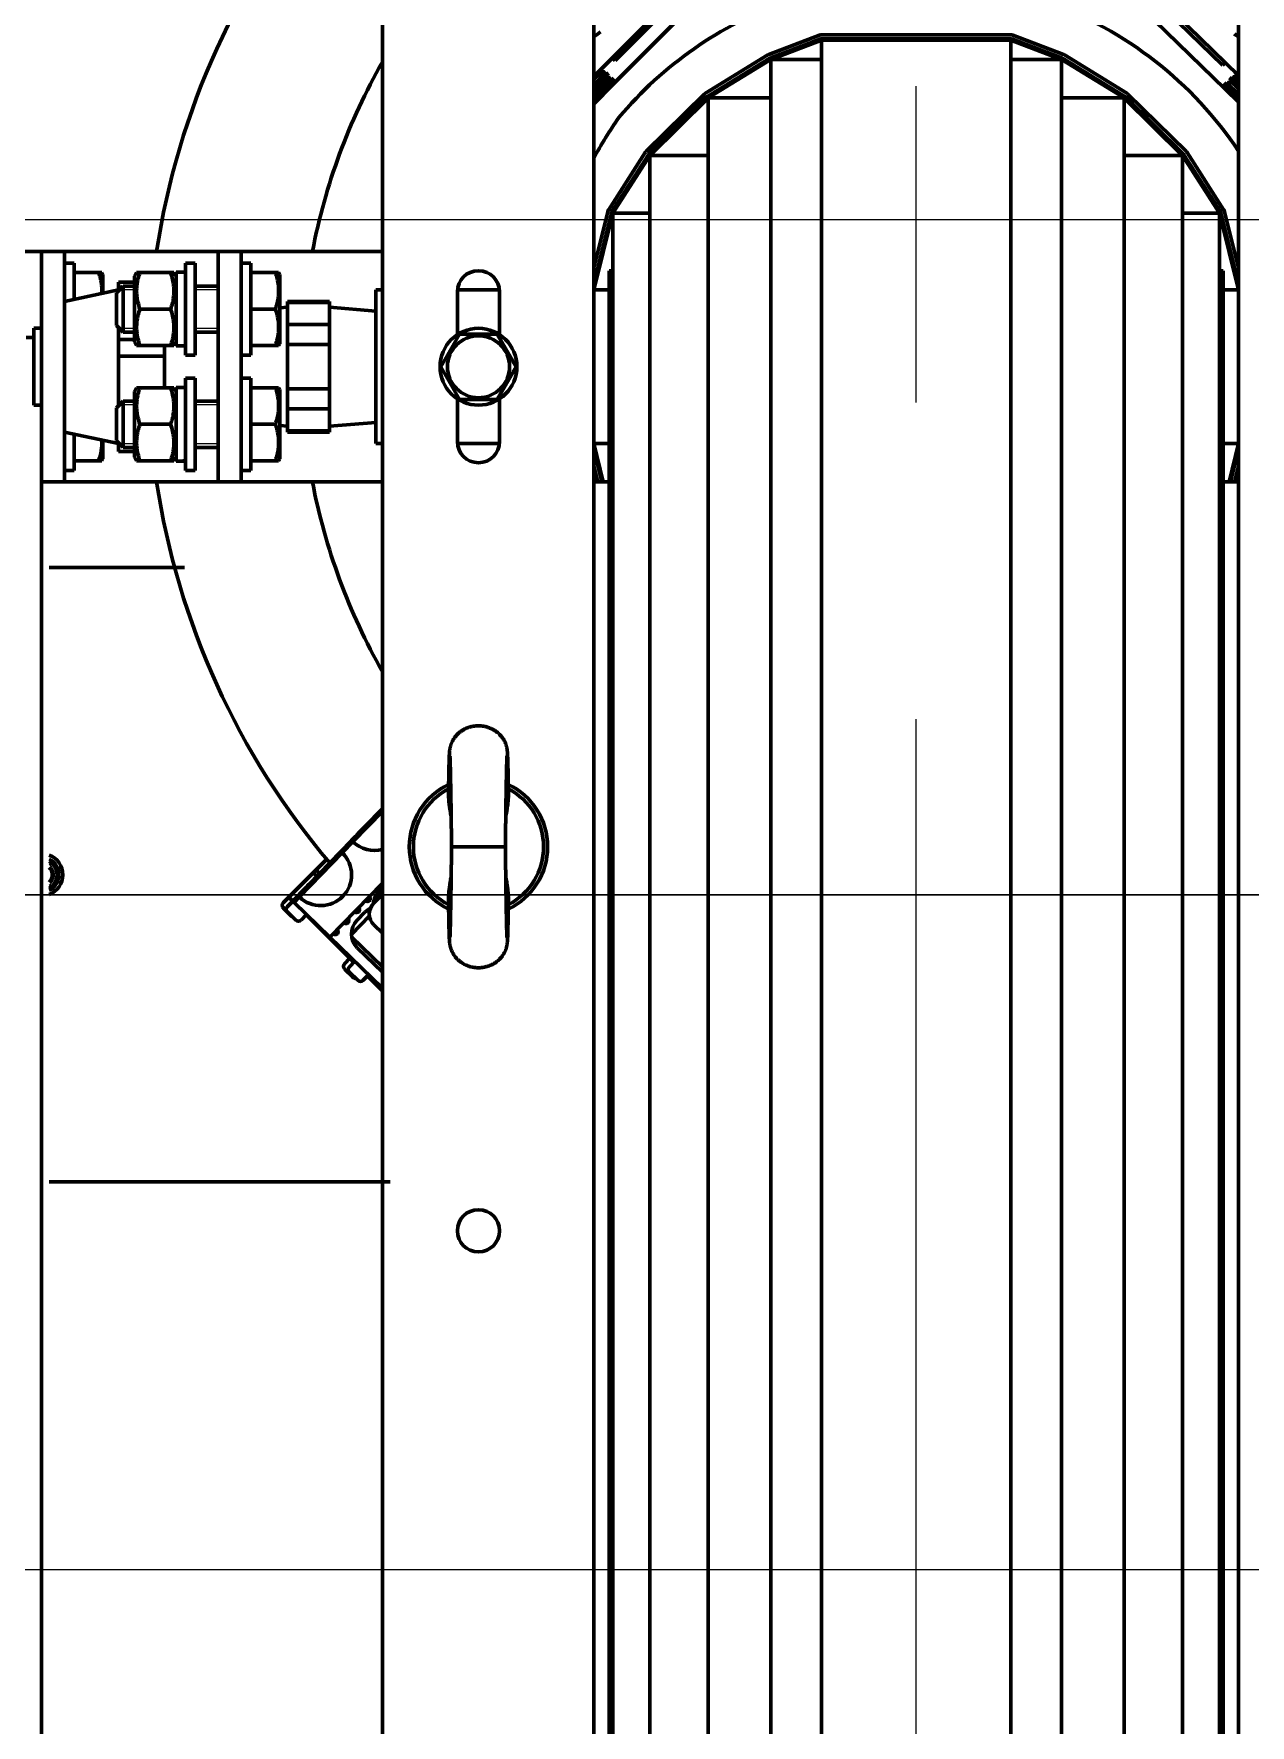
# Model space of a CAD drawing. Header units: millimetres. Extents: x 0 to 1680, y 0 to 594.
# Drawn here: x 114.02 to 119.78, y 507.04 to 515.06 of the extents above; entities that cross this region are included whole.
import ezdxf

# ---------------------------------------------------------------- set-up
doc = ezdxf.new("R2010")
doc.units = ezdxf.units.MM
for name, pattern in [('K5LT32792', [0]), ('K5LT32794', [0]), ('K5LT_AXLED', [13.35, 8.85, -1.5, 1.5, -1.5]), ('K5LT_BASIC', [0]), ('K5LT_REINFORCED', [0])]:
    doc.linetypes.add(name, pattern=pattern)
doc.layers.add('Системный слой', color=7, linetype='Continuous')

# ---------------------------------------------------------------- blocks, each defined once
blk = doc.blocks.new('U8')
at = {"layer": 'Системный слой', "color": 150, "linetype": 'K5LT_BASIC', "lineweight": 25, "true_color": 0x0080ff}
for p, q in [((100.018, 510.9773), (132.418, 510.9773)), ((132.418, 507.7773), (100.018, 507.7773))]:
    blk.add_line(p, q, dxfattribs=at)
blk = doc.blocks.new('U10')
at = {"layer": 'Системный слой', "color": 150, "linetype": 'K5LT_BASIC', "lineweight": 25, "true_color": 0x0080ff}
for p, q in [((100.018, 514.1773), (132.418, 514.1773)), ((132.418, 510.9773), (100.018, 510.9773))]:
    blk.add_line(p, q, dxfattribs=at)
blk = doc.blocks.new('U155')
at = {"layer": 'Системный слой', "color": 5, "linetype": 'K5LT32792', "lineweight": 60, "true_color": 0x0000ff}
for p, q in [((114.73, 512.5281), (114.0892, 512.5281)), ((115.7045, 509.6161), (114.0892, 509.6161))]:
    blk.add_line(p, q, dxfattribs=at)
for radius, start, end in [(0.1001, 290.92483, 69.07517), (0.0819, 295.88129, 64.11871), (0.0728, 299.41103, 60.58897), (0.0501, 315.58469, 44.41531)]:
    blk.add_arc((114.0535, 511.0721), radius, start, end, dxfattribs=at)
at = {"layer": 'Системный слой', "color": 7, "linetype": 'K5LT32794', "lineweight": 18}
blk.add_arc((114.0535, 511.0721), 0.0605, 306.23112, 53.76888, dxfattribs=at)
blk = doc.blocks.new('U153')
at = {"layer": 'Системный слой', "color": 5, "linetype": 'K5LT32792', "lineweight": 60, "true_color": 0x0000ff}
for p, q in [((115.6681, 490.6291), (115.6681, 517.3563)), ((116.6691, 490.5927), (116.6691, 517.3927)), ((119.7248, 517.3927), (119.7248, 490.5927)), ((116.6691, 514.8547), (117.0231, 515.2087)), ((119.3655, 515.2087), (119.7248, 514.8601)), ((116.7604, 514.8173), (117.0915, 515.1485)), ((116.7715, 514.9314), (116.9774, 515.1373)), ((119.3256, 515.1207), (119.6617, 514.7946)), ((119.4398, 515.1112), (119.6488, 514.9085)), ((117.7393, 515.0505), (117.499, 514.9595)), ((117.7457, 515.0335), (117.5055, 514.9425)), ((117.7483, 515.0267), (117.5081, 514.9357)), ((118.6456, 515.0522), (117.7483, 515.0522)), ((118.6456, 515.034), (117.7483, 515.034)), ((118.6456, 515.0267), (117.7483, 515.0267)), ((117.7483, 515.0267), (117.7483, 492.9587)), ((118.6456, 515.0267), (117.7483, 515.0267)), ((118.6456, 515.0267), (118.6456, 492.9587)), ((118.8858, 514.9357), (118.6456, 515.0267)), ((118.8884, 514.9425), (118.6482, 515.0335)), ((118.8948, 514.9595), (118.6546, 515.0505)), ((116.7586, 514.9443), (116.7715, 514.9314)), ((117.4948, 514.9574), (117.1981, 514.7754)), ((117.5043, 514.9419), (117.2076, 514.7599)), ((117.5081, 514.9357), (117.2114, 514.7537)), ((117.7483, 514.9357), (117.5081, 514.9357)), ((117.5081, 514.9357), (117.5081, 493.0497)), ((118.8858, 514.9357), (118.6456, 514.9357)), ((118.8858, 514.9357), (118.8858, 493.0497)), ((119.1825, 514.7537), (118.8858, 514.9357)), ((119.1863, 514.7599), (118.8896, 514.9419)), ((119.1958, 514.7754), (118.8991, 514.9574)), ((119.6488, 514.9085), (119.6615, 514.9215)), ((116.6691, 514.8419), (116.7136, 514.8864)), ((116.7265, 514.8735), (116.6691, 514.8161)), ((116.6691, 514.8032), (116.7329, 514.8671)), ((116.6691, 514.7904), (116.7393, 514.8606)), ((116.7522, 514.8478), (116.6691, 514.7646)), ((116.6691, 514.7518), (116.7586, 514.8413)), ((116.7136, 514.8864), (116.7072, 514.8928)), ((116.7136, 514.8864), (116.7089, 514.8688)), ((116.7089, 514.8688), (116.7265, 514.8735)), ((116.7393, 514.8606), (116.7265, 514.8735)), ((116.7393, 514.8606), (116.7346, 514.8431)), ((116.7346, 514.8431), (116.7522, 514.8478)), ((116.7651, 514.8349), (116.7522, 514.8478)), ((119.6821, 514.8382), (119.6948, 514.8513)), ((119.6871, 514.8207), (119.6821, 514.8382)), ((119.6821, 514.8382), (119.7248, 514.7967)), ((119.6884, 514.8447), (119.7248, 514.8094)), ((119.6948, 514.8513), (119.7124, 514.8468)), ((119.7248, 514.8221), (119.6948, 514.8513)), ((119.7074, 514.8643), (119.7138, 514.8708)), ((119.7124, 514.8468), (119.7074, 514.8643)), ((119.7074, 514.8643), (119.7248, 514.8474)), ((116.6691, 514.7389), (116.7651, 514.8349)), ((116.6691, 514.726), (116.7604, 514.8173)), ((116.7651, 514.8349), (116.7604, 514.8173)), ((117.1935, 514.7719), (116.9169, 514.4989)), ((117.2063, 514.7589), (116.9297, 514.4859)), ((119.4642, 514.4859), (119.1876, 514.7589)), ((119.477, 514.4989), (119.2004, 514.7719)), ((119.6567, 514.8121), (119.6694, 514.8251)), ((119.6617, 514.7946), (119.6567, 514.8121)), ((119.6567, 514.8121), (119.7248, 514.746)), ((119.6617, 514.7946), (119.7248, 514.7333)), ((119.6631, 514.8186), (119.7248, 514.7587)), ((119.6694, 514.8251), (119.6871, 514.8207)), ((119.7248, 514.7714), (119.6694, 514.8251)), ((117.2114, 514.7537), (116.9348, 514.4807)), ((117.5081, 514.7537), (117.2114, 514.7537)), ((117.2114, 514.7537), (117.2114, 493.2317)), ((119.1825, 514.7537), (118.8858, 514.7537)), ((119.1825, 514.7537), (119.1825, 493.2317)), ((119.4591, 514.4807), (119.1825, 514.7537)), ((116.9133, 514.4945), (116.7386, 514.2215)), ((116.9286, 514.4846), (116.7539, 514.2116)), ((116.9348, 514.4807), (116.7601, 514.2077)), ((117.2114, 514.4807), (116.9348, 514.4807)), ((116.9348, 514.4807), (116.9348, 493.5047)), ((119.4591, 514.4807), (119.1825, 514.4807)), ((119.4591, 514.4807), (119.4591, 493.5047)), ((119.6338, 514.2077), (119.4591, 514.4807)), ((119.64, 514.2116), (119.4652, 514.4846)), ((119.6553, 514.2215), (119.4806, 514.4945)), ((116.7353, 514.2139), (116.6691, 513.9488)), ((116.753, 514.2095), (116.6691, 513.8737)), ((116.7601, 514.2077), (116.6691, 513.8437)), ((116.9348, 514.2077), (116.7601, 514.2077)), ((116.7601, 514.2077), (116.7601, 513.9347)), ((119.6338, 514.2077), (119.4591, 514.2077)), ((119.7248, 513.8437), (119.6338, 514.2077)), ((119.6338, 514.2077), (119.6338, 513.9347)), ((119.7248, 513.8737), (119.6409, 514.2095)), ((119.7248, 513.9488), (119.6586, 514.2139)), ((113.9436, 514.0257), (114.0528, 514.0257)), ((114.162, 514.0257), (114.0528, 514.0257)), ((114.0528, 514.0257), (114.0528, 512.9337)), ((114.162, 514.0257), (114.162, 512.9337)), ((114.227, 514.0257), (114.162, 514.0257)), ((114.162, 513.9711), (114.2075, 513.9711)), ((114.2075, 513.9711), (114.2075, 513.7988)), ((114.8902, 514.0257), (114.227, 514.0257)), ((114.7355, 513.5343), (114.7355, 513.9711)), ((114.781, 513.9711), (114.7355, 513.9711)), ((114.781, 513.5343), (114.781, 513.9711)), ((114.9994, 514.0257), (114.8902, 514.0257)), ((114.8902, 514.0257), (114.8902, 512.9337)), ((114.9994, 514.0257), (114.9994, 512.9337)), ((115.0644, 514.0257), (114.9994, 514.0257)), ((114.9994, 513.9711), (115.0449, 513.9711)), ((115.0449, 513.9711), (115.0449, 513.5343)), ((115.6681, 514.0257), (115.0644, 514.0257)), ((114.2075, 513.9256), (114.3236, 513.9256)), ((114.3236, 513.9256), (114.339, 513.9256)), ((114.339, 513.9256), (114.344, 513.917)), ((114.344, 513.8281), (114.344, 513.917)), ((114.417, 513.8568), (114.417, 513.8808)), ((114.417, 513.8808), (114.4934, 513.8808)), ((114.5034, 513.9256), (114.4934, 513.9083)), ((114.4934, 513.9083), (114.4934, 513.7527)), ((114.5034, 513.9256), (114.5189, 513.9256)), ((114.6646, 513.9256), (114.5189, 513.9256)), ((114.6646, 513.9256), (114.68, 513.9256)), ((114.69, 513.9083), (114.68, 513.9256)), ((114.7355, 513.9274), (114.69, 513.9274)), ((114.69, 513.5782), (114.69, 513.9274)), ((115.0449, 513.9256), (115.161, 513.9256)), ((115.161, 513.9256), (115.1764, 513.9256)), ((115.1764, 513.9256), (115.1814, 513.917)), ((115.1814, 513.7527), (115.1814, 513.917)), ((116.7419, 494.0507), (116.7419, 513.9347)), ((116.7601, 513.9347), (116.7419, 513.9347)), ((116.7601, 494.0507), (116.7601, 513.9347)), ((119.6338, 513.9347), (119.6338, 494.0507)), ((119.6338, 513.9347), (119.652, 513.9347)), ((119.652, 513.9347), (119.652, 494.0507)), ((114.417, 513.8437), (114.1622, 513.7891)), ((114.4397, 513.8619), (114.4079, 513.8301)), ((114.4079, 513.6754), (114.4079, 513.8301)), ((114.417, 513.8392), (114.417, 513.8568)), ((114.417, 513.8568), (114.4346, 513.8568)), ((114.4934, 513.8619), (114.4397, 513.8619)), ((114.4397, 513.6435), (114.4397, 513.8619)), ((114.8902, 513.8619), (114.781, 513.8619)), ((115.6364, 513.4797), (115.6364, 513.8437)), ((115.6364, 513.8437), (115.6681, 513.8437)), ((116.023, 513.8346), (116.023, 513.6317)), ((116.2227, 513.8437), (116.0234, 513.8437)), ((116.2232, 513.6317), (116.2232, 513.8346)), ((116.7419, 513.8437), (116.6691, 513.8437)), ((119.652, 513.8437), (119.7248, 513.8437)), ((114.1622, 513.5478), (114.1622, 513.7891)), ((114.4934, 513.7527), (114.4934, 513.5971)), ((114.6646, 513.7527), (114.5189, 513.7527)), ((115.0449, 513.7527), (115.161, 513.7527)), ((115.2178, 513.7618), (115.1814, 513.7588)), ((115.1814, 513.5885), (115.1814, 513.7527)), ((115.418, 513.7891), (115.2178, 513.7891)), ((115.2178, 513.7842), (115.2178, 513.7891)), ((115.2178, 513.6796), (115.2178, 513.7842)), ((115.2178, 513.7842), (115.418, 513.7842)), ((115.418, 513.7891), (115.418, 513.7842)), ((115.418, 513.6796), (115.418, 513.7842)), ((115.418, 513.7618), (115.6364, 513.7436)), ((115.6364, 513.2158), (115.6364, 513.7436)), ((114.0164, 513.2977), (114.0164, 513.6617)), ((114.0528, 513.6617), (114.0164, 513.6617)), ((114.4397, 513.6435), (114.4079, 513.6754)), ((114.417, 513.6088), (114.417, 513.6663)), ((114.4934, 513.6435), (114.4397, 513.6435)), ((114.8902, 513.6435), (114.781, 513.6435)), ((115.2178, 513.5843), (115.2178, 513.6796)), ((115.2178, 513.6796), (115.418, 513.6796)), ((115.418, 513.6796), (115.418, 513.5843)), ((115.9444, 513.4797), (116.0337, 513.6344)), ((116.0337, 513.6344), (116.2124, 513.6344)), ((116.2124, 513.6344), (116.3017, 513.4797)), ((114.0164, 513.618), (113.98, 513.618)), ((114.162, 513.5707), (114.1622, 513.5707)), ((114.417, 513.53), (114.417, 513.6088)), ((114.417, 513.6088), (114.4934, 513.6088)), ((114.5034, 513.5798), (114.4934, 513.5971)), ((114.5189, 513.5798), (114.5034, 513.5798)), ((114.6646, 513.5798), (114.5189, 513.5798)), ((114.6354, 513.5798), (114.6354, 513.53)), ((114.68, 513.5798), (114.6646, 513.5798)), ((114.69, 513.5971), (114.68, 513.5798)), ((115.0449, 513.5798), (115.161, 513.5798)), ((115.1764, 513.5798), (115.161, 513.5798)), ((115.1764, 513.5798), (115.1814, 513.5885)), ((115.2178, 513.3752), (115.2178, 513.5843)), ((115.2178, 513.5843), (115.418, 513.5843)), ((115.418, 513.3752), (115.418, 513.5843)), ((114.1622, 513.1703), (114.1622, 513.5478)), ((114.417, 513.53), (114.6354, 513.53)), ((114.417, 513.2932), (114.417, 513.53)), ((114.6354, 513.3796), (114.6354, 513.53)), ((114.781, 513.5343), (114.7355, 513.5343)), ((114.9994, 513.5343), (115.0449, 513.5343)), ((115.6364, 513.1157), (115.6364, 513.4797)), ((116.0337, 513.325), (115.9444, 513.4797)), ((116.3017, 513.4797), (116.2124, 513.325)), ((114.7355, 512.9883), (114.7355, 513.4251)), ((114.781, 513.4251), (114.7355, 513.4251)), ((114.781, 512.9883), (114.781, 513.4251)), ((114.9994, 513.4251), (115.0449, 513.4251)), ((115.0449, 513.4251), (115.0449, 512.9883)), ((114.162, 513.3887), (114.1622, 513.3887)), ((114.4397, 513.3159), (114.4079, 513.2841)), ((114.4934, 513.3159), (114.4397, 513.3159)), ((114.4397, 513.0975), (114.4397, 513.3159)), ((114.5034, 513.3796), (114.4934, 513.3623)), ((114.4934, 513.3623), (114.4934, 513.2067)), ((114.5034, 513.3796), (114.5189, 513.3796)), ((114.6646, 513.3796), (114.5189, 513.3796)), ((114.6646, 513.3796), (114.68, 513.3796)), ((114.69, 513.3623), (114.68, 513.3796)), ((114.7355, 513.3814), (114.69, 513.3814)), ((114.69, 513.0322), (114.69, 513.3814)), ((114.8902, 513.3159), (114.781, 513.3159)), ((115.0449, 513.3796), (115.161, 513.3796)), ((115.161, 513.3796), (115.1764, 513.3796)), ((115.1764, 513.3796), (115.1814, 513.371)), ((115.1814, 513.2067), (115.1814, 513.371)), ((115.2178, 513.2798), (115.2178, 513.3752)), ((115.2178, 513.3752), (115.418, 513.3752)), ((115.418, 513.3752), (115.418, 513.2798)), ((116.023, 513.3277), (116.023, 513.1248)), ((116.2124, 513.325), (116.0337, 513.325)), ((116.2232, 513.1248), (116.2232, 513.3277)), ((114.0528, 513.2977), (114.0164, 513.2977)), ((114.4079, 513.1294), (114.4079, 513.2841)), ((115.2178, 513.1753), (115.2178, 513.2798)), ((115.2178, 513.2798), (115.418, 513.2798)), ((115.418, 513.1753), (115.418, 513.2798)), ((114.417, 513.1157), (114.1622, 513.1703)), ((114.2075, 513.1606), (114.2075, 512.9883)), ((114.4934, 513.2067), (114.4934, 513.0511)), ((114.6646, 513.2067), (114.5189, 513.2067)), ((115.0449, 513.2067), (115.161, 513.2067)), ((115.1814, 513.0425), (115.1814, 513.2067)), ((115.2178, 513.1976), (115.1814, 513.2007)), ((115.2178, 513.1753), (115.418, 513.1753)), ((115.2178, 513.1703), (115.2178, 513.1753)), ((115.418, 513.1703), (115.2178, 513.1703)), ((115.418, 513.1976), (115.6364, 513.2158)), ((115.418, 513.1753), (115.418, 513.1703)), ((114.344, 513.0425), (114.344, 513.1314)), ((114.4397, 513.0975), (114.4079, 513.1294)), ((114.417, 513.0786), (114.417, 513.1203)), ((114.417, 513.0786), (114.4934, 513.0786)), ((114.4934, 513.0975), (114.4397, 513.0975)), ((114.8902, 513.0975), (114.781, 513.0975)), ((115.6681, 513.1157), (115.6364, 513.1157)), ((116.2227, 513.1157), (116.0234, 513.1157)), ((116.7419, 513.1157), (116.6691, 513.1157)), ((116.6691, 513.1157), (116.7146, 512.9337)), ((116.6691, 513.0857), (116.7071, 512.9337)), ((119.652, 513.1157), (119.7248, 513.1157)), ((119.6793, 512.9337), (119.7248, 513.1157)), ((119.6868, 512.9337), (119.7248, 513.0857)), ((114.2075, 513.0338), (114.3236, 513.0338)), ((114.339, 513.0338), (114.3236, 513.0338)), ((114.339, 513.0338), (114.344, 513.0425)), ((114.5034, 513.0338), (114.4934, 513.0511)), ((114.5189, 513.0338), (114.5034, 513.0338)), ((114.6646, 513.0338), (114.5189, 513.0338)), ((114.68, 513.0338), (114.6646, 513.0338)), ((114.69, 513.0511), (114.68, 513.0338)), ((115.0449, 513.0338), (115.161, 513.0338)), ((115.1764, 513.0338), (115.161, 513.0338)), ((115.1764, 513.0338), (115.1814, 513.0425)), ((116.6691, 513.0107), (116.6883, 512.9337)), ((119.7056, 512.9337), (119.7248, 513.0107)), ((114.162, 512.9337), (114.0528, 512.9337)), ((114.0528, 512.9337), (114.0528, 504.5387)), ((114.162, 512.9883), (114.2075, 512.9883)), ((114.227, 512.9337), (114.162, 512.9337)), ((114.8902, 512.9337), (114.227, 512.9337)), ((114.781, 512.9883), (114.7355, 512.9883)), ((114.9994, 512.9337), (114.8902, 512.9337)), ((114.9994, 512.9883), (115.0449, 512.9883)), ((115.0644, 512.9337), (114.9994, 512.9337)), ((115.6681, 512.9337), (115.0644, 512.9337)), ((116.7419, 512.9337), (116.6691, 512.9337)), ((119.7248, 512.9337), (119.652, 512.9337)), ((116.2651, 511.4641), (116.2651, 511.4623)), ((115.5284, 511.2281), (115.6681, 511.3721)), ((115.5852, 511.2997), (115.6681, 511.3851)), ((115.3191, 511.0254), (115.5218, 511.2344)), ((115.5218, 511.2344), (115.5282, 511.241)), ((115.5284, 511.2281), (115.5218, 511.2344)), ((115.5282, 511.241), (115.5345, 511.2475)), ((115.5282, 511.241), (115.5347, 511.2346)), ((115.5345, 511.2475), (115.5408, 511.254)), ((115.5345, 511.2475), (115.541, 511.2411)), ((115.5408, 511.254), (115.5535, 511.2671)), ((115.5474, 511.2477), (115.5408, 511.254)), ((115.5535, 511.2671), (115.5599, 511.2736)), ((115.5535, 511.2671), (115.56, 511.2607)), ((115.5599, 511.2736), (115.5662, 511.2801)), ((115.5599, 511.2736), (115.5664, 511.2673)), ((115.5662, 511.2801), (115.5789, 511.2932)), ((115.5727, 511.2738), (115.5662, 511.2801)), ((115.5789, 511.2932), (115.5852, 511.2997)), ((115.5789, 511.2932), (115.5854, 511.2869)), ((115.5852, 511.2997), (115.5917, 511.2934)), ((115.2749, 510.9668), (115.4777, 511.1758)), ((115.4777, 511.1758), (115.5284, 511.2281)), ((115.9957, 511.2047), (116.2505, 511.2047)), ((116.2346, 511.2047), (116.0115, 511.2047)), ((115.3405, 511.0818), (115.2247, 510.966)), ((115.3405, 511.0818), (115.3534, 511.0947)), ((115.3574, 511.0649), (115.3405, 511.0818)), ((115.3791, 511.1205), (115.3534, 511.0947)), ((115.3534, 511.0947), (115.3701, 511.078)), ((115.3791, 511.1205), (115.404, 511.1454)), ((115.281, 510.9862), (115.2874, 510.9928)), ((115.2874, 510.9928), (115.3001, 511.0058)), ((115.2939, 510.9864), (115.2874, 510.9928)), ((115.3001, 511.0058), (115.3064, 511.0124)), ((115.3001, 511.0058), (115.3066, 510.9995)), ((115.3064, 511.0124), (115.3127, 511.0189)), ((115.3064, 511.0124), (115.3129, 511.006)), ((115.3127, 511.0189), (115.3191, 511.0254)), ((115.3193, 511.0125), (115.3127, 511.0189)), ((115.3191, 511.0254), (115.3256, 511.0191)), ((115.6681, 511.0323), (115.4194, 510.776)), ((115.6418, 510.9791), (115.6681, 511.0061)), ((115.2247, 510.966), (115.1989, 510.9403)), ((115.1989, 510.9145), (115.2375, 510.8759)), ((115.243, 510.947), (115.2177, 510.9209)), ((115.2247, 510.966), (115.2433, 510.9474)), ((115.243, 510.947), (115.2494, 510.9536)), ((115.243, 510.947), (115.2496, 510.9407)), ((115.2494, 510.9536), (115.2557, 510.9601)), ((115.2494, 510.9536), (115.2559, 510.9472)), ((115.2496, 510.9407), (115.2749, 510.9668)), ((115.4194, 510.776), (115.2496, 510.9407)), ((115.2557, 510.9601), (115.262, 510.9666)), ((115.2557, 510.9601), (115.2622, 510.9538)), ((115.262, 510.9666), (115.2747, 510.9797)), ((115.2686, 510.9603), (115.262, 510.9666)), ((115.2747, 510.9797), (115.281, 510.9862)), ((115.2747, 510.9797), (115.2812, 510.9734)), ((115.281, 510.9862), (115.2876, 510.9799)), ((115.6265, 510.9372), (115.6681, 510.98)), ((116.2651, 510.9454), (116.2651, 510.9472)), ((115.2181, 510.8952), (115.2573, 510.8572)), ((115.283, 510.8575), (115.3083, 510.8837)), ((115.3077, 510.883), (115.3148, 510.8759)), ((115.3148, 510.8759), (115.4885, 510.7022)), ((115.6066, 510.8774), (115.5212, 510.7895)), ((115.5469, 510.8551), (115.5849, 510.8943)), ((115.6681, 510.7955), (115.6281, 510.8343)), ((115.4194, 510.776), (115.6681, 510.5347)), ((115.5223, 510.7775), (115.6681, 510.6361)), ((115.4885, 510.7022), (115.5142, 510.6765)), ((115.5142, 510.6765), (115.4885, 510.6507)), ((115.518, 510.6803), (115.5142, 510.6765)), ((115.5142, 510.6765), (115.5329, 510.6578)), ((115.6681, 510.6108), (115.5488, 510.7264)), ((115.5271, 510.5864), (115.4885, 510.625)), ((115.5116, 510.6358), (115.5369, 510.6619)), ((115.512, 510.61), (115.5512, 510.572)), ((115.5769, 510.5724), (115.6023, 510.5985)), ((115.5973, 510.5934), (115.6043, 510.5864)), ((115.6043, 510.5864), (115.6681, 510.5226))]:
    blk.add_line(p, q, dxfattribs=at)
at = {"layer": 'Системный слой', "color": 7, "linetype": 'K5LT32794', "lineweight": 18}
for p, q in [((114.4397, 513.8447), (114.4225, 513.8447)), ((114.4934, 513.8447), (114.4397, 513.8447)), ((114.8902, 513.8447), (114.781, 513.8447)), ((114.4397, 513.6608), (114.4225, 513.6608)), ((114.4934, 513.6608), (114.4397, 513.6608)), ((114.8902, 513.6608), (114.781, 513.6608)), ((114.162, 513.5559), (114.1622, 513.5559)), ((114.162, 513.4035), (114.1622, 513.4035)), ((114.4397, 513.2987), (114.4225, 513.2987)), ((114.4934, 513.2987), (114.4397, 513.2987)), ((114.8902, 513.2987), (114.781, 513.2987)), ((114.4397, 513.1148), (114.4225, 513.1148)), ((114.4934, 513.1148), (114.4397, 513.1148)), ((114.8902, 513.1148), (114.781, 513.1148))]:
    blk.add_line(p, q, dxfattribs=at)
at = {"layer": 'Системный слой', "color": 5, "linetype": 'K5LT32792', "lineweight": 60, "true_color": 0x0000ff}
for centre, radius in [((116.1231, 513.4797), 0.182), ((116.1231, 513.4797), 0.147), ((116.1231, 509.3847), 0.1001)]:
    blk.add_circle(centre, radius, dxfattribs=at)
for centre, radius, start, end in [((118.1969, 513.4797), 3.64, 139.72635, 171.37307), ((118.1969, 513.4797), 1.8382, 109.84844, 140), ((118.1969, 513.4797), 1.8382, 33.77902, 70.15156), ((116.6364, 515.1309), 0.091, 291.04665, 315), ((117.7483, 515.0267), 0.0255, 90, 110.74608), ((117.7483, 515.0267), 0.00728, 90, 110.74608), ((118.6456, 515.0267), 0.0255, 69.25392, 90), ((118.6456, 515.0267), 0.00728, 69.25392, 90), ((119.7679, 515.1227), 0.091, 225.86848, 241.78243), ((118.1969, 513.4797), 2.912, 150.27757, 169.19308), ((117.5081, 514.9357), 0.0255, 110.74608, 121.52899), ((117.5081, 514.9357), 0.00728, 110.74608, 121.52899), ((118.8858, 514.9357), 0.00728, 58.47101, 69.25392), ((118.8858, 514.9357), 0.0255, 58.47101, 69.25392), ((117.2114, 514.7537), 0.0255, 121.52899, 134.62056), ((117.2114, 514.7537), 0.00728, 121.52899, 134.62056), ((119.1825, 514.7537), 0.00728, 45.37944, 58.47101), ((119.1825, 514.7537), 0.0255, 45.37944, 58.47101), ((116.9348, 514.4807), 0.0255, 134.62056, 147.38076), ((116.9348, 514.4807), 0.00728, 134.62056, 147.38076), ((119.4591, 514.4807), 0.00728, 32.61924, 45.37944), ((119.4591, 514.4807), 0.0255, 32.61924, 45.37944), ((116.7601, 514.2077), 0.0255, 147.38076, 165.96376), ((116.7601, 514.2077), 0.00728, 147.38076, 165.96376), ((119.6338, 514.2077), 0.00728, 14.03624, 32.61924), ((119.6338, 514.2077), 0.0255, 14.03624, 32.61924), ((116.1231, 513.8346), 0.1001, 0, 180), ((116.1231, 513.1248), 0.1001, 180, 0), ((118.1969, 513.4797), 3.64, 188.62693, 220.24592), ((118.1969, 513.4797), 2.912, 190.80692, 209.72243), ((115.7136, 511.9327), 0.1365, 109.47122, 114.77726), ((116.1231, 511.2047), 0.3276, 115.57274, 244.42726), ((116.1231, 511.2047), 0.3085, 117.35901, 242.64099), ((116.1231, 511.2047), 0.3276, 0, 64.42726), ((116.1231, 511.2047), 0.3085, 0, 62.64099), ((115.3763, 511.0713), 0.1456, 225.86848, 45.86848), ((115.6297, 511.3326), 0.1456, 225.86848, 285.25423), ((116.1231, 511.2047), 0.3276, 295.57274, 0), ((116.1231, 511.2047), 0.3085, 297.35901, 0), ((115.6475, 511.0111), 0.0136, 225.86848, 45.86848), ((115.2118, 510.9274), 0.0182, 135, 225), ((115.2307, 510.9082), 0.0182, 135.86848, 225.86848), ((115.5461, 510.9066), 0.0136, 225.86848, 45.86848), ((115.6502, 510.8309), 0.091, 115.53869, 135.86848), ((115.5968, 510.9588), 0.0136, 225.86848, 45.86848), ((115.6788, 510.8865), 0.0728, 135.86848, 225.86848), ((115.681, 510.9411), 0.0546, 135.86848, 184.05817), ((115.2504, 510.8888), 0.0182, 225, 235.47376), ((115.2699, 510.8702), 0.0182, 225.86848, 315.86848), ((115.4954, 510.8543), 0.0136, 225.86848, 45.86848), ((115.6122, 510.7918), 0.091, 135.86848, 225.86848), ((115.4447, 510.8021), 0.0136, 225.86848, 45.86848), ((115.5014, 510.6379), 0.0182, 135, 225), ((115.5247, 510.6231), 0.0182, 135.86848, 225.86848), ((115.54, 510.5992), 0.0182, 225, 275.70722), ((115.5639, 510.5851), 0.0182, 225.86848, 315.86848)]:
    blk.add_arc(centre, radius, start, end, dxfattribs=at)
for centre, start_param, end_param in [((114.6662, 513.7527), 1.62042, 1.71569), ((114.7593, 513.7527), 1.473648, 1.521173), ((114.6662, 513.2067), 1.62042, 1.71569), ((114.7593, 513.2067), 1.473648, 1.521173)]:
    blk.add_ellipse(centre, major_axis=(-0.48, 0), ratio=0.36397, start_param=start_param, end_param=end_param, dxfattribs=at)
blk.add_open_spline([(116.7888, 514.6613), (116.7443, 514.5982), (116.7044, 514.5331), (116.6691, 514.466)], degree=3, dxfattribs=at)
for points, knots in [([(114.3387, 513.8269), (114.3389, 513.8301), (114.3391, 513.8366), (114.339, 513.8463), (114.3385, 513.8559), (114.3374, 513.8668), (114.3355, 513.8803), (114.3313, 513.9006), (114.3268, 513.916), (114.3236, 513.9256)], [0, 0, 0, 0, 0.094577, 0.195102, 0.290246, 0.383823, 0.522018, 0.700483, 1, 1, 1, 1]), ([(114.5189, 513.9256), (114.5156, 513.9159), (114.5113, 513.9012), (114.5074, 513.8826), (114.5055, 513.8705), (114.5043, 513.8602), (114.5036, 513.8503), (114.5033, 513.8404), (114.5035, 513.8304), (114.5041, 513.8203), (114.5052, 513.8103), (114.5069, 513.7987), (114.5107, 513.7794), (114.5152, 513.7636), (114.5189, 513.7527)], [0, 0, 0, 0, 0.173201, 0.25874, 0.32264, 0.38205, 0.436164, 0.49224, 0.549684, 0.607523, 0.664985, 0.721983, 0.806425, 1, 1, 1, 1]), ([(114.6646, 513.7527), (114.6678, 513.7624), (114.6721, 513.7771), (114.676, 513.7957), (114.6779, 513.8078), (114.6791, 513.8182), (114.6798, 513.8281), (114.6801, 513.8379), (114.6799, 513.8479), (114.6793, 513.858), (114.6782, 513.868), (114.6765, 513.8796), (114.6727, 513.8989), (114.6682, 513.9148), (114.6646, 513.9256)], [0, 0, 0, 0, 0.173201, 0.25874, 0.32264, 0.38205, 0.436164, 0.49224, 0.549684, 0.607523, 0.664985, 0.721983, 0.806425, 1, 1, 1, 1]), ([(115.161, 513.7527), (115.1629, 513.7586), (115.1659, 513.7684), (115.1697, 513.7831), (115.1725, 513.7961), (115.1742, 513.807), (115.1753, 513.8167), (115.1761, 513.8257), (115.1765, 513.8362), (115.1764, 513.8463), (115.1758, 513.8559), (115.1748, 513.8668), (115.1729, 513.8803), (115.1687, 513.9006), (115.1641, 513.916), (115.161, 513.9256)], [0, 0, 0, 0, 0.104989, 0.173793, 0.256289, 0.331236, 0.361573, 0.423373, 0.484181, 0.54145, 0.595653, 0.648964, 0.727694, 0.829365, 1, 1, 1, 1]), ([(114.5189, 513.7527), (114.5156, 513.743), (114.5113, 513.7283), (114.5074, 513.7097), (114.5055, 513.6976), (114.5043, 513.6873), (114.5036, 513.6774), (114.5033, 513.6675), (114.5035, 513.6575), (114.5041, 513.6474), (114.5052, 513.6374), (114.5069, 513.6258), (114.5107, 513.6065), (114.5152, 513.5907), (114.5189, 513.5798)], [0, 0, 0, 0, 0.173201, 0.25874, 0.32264, 0.38205, 0.436164, 0.49224, 0.549684, 0.607523, 0.664985, 0.721983, 0.806425, 1, 1, 1, 1]), ([(114.6646, 513.5798), (114.6678, 513.5895), (114.6721, 513.6042), (114.676, 513.6228), (114.6779, 513.6349), (114.6791, 513.6453), (114.6798, 513.6552), (114.6801, 513.665), (114.6799, 513.675), (114.6793, 513.6851), (114.6782, 513.6951), (114.6765, 513.7067), (114.6727, 513.726), (114.6682, 513.7419), (114.6646, 513.7527)], [0, 0, 0, 0, 0.173201, 0.25874, 0.32264, 0.38205, 0.436164, 0.49224, 0.549684, 0.607523, 0.664985, 0.721983, 0.806425, 1, 1, 1, 1]), ([(115.161, 513.5798), (115.1629, 513.5857), (115.1659, 513.5955), (115.1697, 513.6102), (115.1725, 513.6232), (115.1742, 513.6341), (115.1753, 513.6438), (115.1761, 513.6528), (115.1765, 513.6633), (115.1764, 513.6734), (115.1758, 513.683), (115.1748, 513.6939), (115.1729, 513.7074), (115.1687, 513.7277), (115.1641, 513.7431), (115.161, 513.7527)], [0, 0, 0, 0, 0.104989, 0.173793, 0.256289, 0.331236, 0.361573, 0.423373, 0.484181, 0.54145, 0.595653, 0.648964, 0.727694, 0.829365, 1, 1, 1, 1]), ([(114.5189, 513.3796), (114.5156, 513.3699), (114.5113, 513.3552), (114.5074, 513.3366), (114.5055, 513.3245), (114.5043, 513.3142), (114.5036, 513.3043), (114.5033, 513.2944), (114.5035, 513.2844), (114.5041, 513.2743), (114.5052, 513.2643), (114.5069, 513.2527), (114.5107, 513.2334), (114.5152, 513.2176), (114.5189, 513.2067)], [0, 0, 0, 0, 0.173201, 0.25874, 0.32264, 0.38205, 0.436164, 0.49224, 0.549684, 0.607523, 0.664985, 0.721983, 0.806425, 1, 1, 1, 1]), ([(114.6646, 513.2067), (114.6678, 513.2164), (114.6721, 513.2311), (114.676, 513.2497), (114.6779, 513.2618), (114.6791, 513.2722), (114.6798, 513.2821), (114.6801, 513.2919), (114.6799, 513.3019), (114.6793, 513.312), (114.6782, 513.322), (114.6765, 513.3336), (114.6727, 513.3529), (114.6682, 513.3688), (114.6646, 513.3796)], [0, 0, 0, 0, 0.173201, 0.25874, 0.32264, 0.38205, 0.436164, 0.49224, 0.549684, 0.607523, 0.664985, 0.721983, 0.806425, 1, 1, 1, 1]), ([(115.161, 513.2067), (115.1629, 513.2126), (115.1659, 513.2224), (115.1697, 513.2371), (115.1725, 513.2501), (115.1742, 513.261), (115.1753, 513.2707), (115.1761, 513.2797), (115.1765, 513.2902), (115.1764, 513.3003), (115.1758, 513.3099), (115.1748, 513.3208), (115.1729, 513.3343), (115.1687, 513.3546), (115.1641, 513.37), (115.161, 513.3796)], [0, 0, 0, 0, 0.104989, 0.173793, 0.256289, 0.331236, 0.361573, 0.423373, 0.484181, 0.54145, 0.595653, 0.648964, 0.727694, 0.829365, 1, 1, 1, 1]), ([(114.5189, 513.2067), (114.5156, 513.197), (114.5113, 513.1823), (114.5074, 513.1637), (114.5055, 513.1516), (114.5043, 513.1413), (114.5036, 513.1314), (114.5033, 513.1215), (114.5035, 513.1115), (114.5041, 513.1014), (114.5052, 513.0914), (114.5069, 513.0798), (114.5107, 513.0605), (114.5152, 513.0447), (114.5189, 513.0338)], [0, 0, 0, 0, 0.173201, 0.25874, 0.32264, 0.38205, 0.436164, 0.49224, 0.549684, 0.607523, 0.664985, 0.721983, 0.806425, 1, 1, 1, 1]), ([(114.6646, 513.0338), (114.6678, 513.0435), (114.6721, 513.0582), (114.676, 513.0768), (114.6779, 513.0889), (114.6791, 513.0993), (114.6798, 513.1092), (114.6801, 513.119), (114.6799, 513.129), (114.6793, 513.1391), (114.6782, 513.1491), (114.6765, 513.1607), (114.6727, 513.18), (114.6682, 513.1959), (114.6646, 513.2067)], [0, 0, 0, 0, 0.173201, 0.25874, 0.32264, 0.38205, 0.436164, 0.49224, 0.549684, 0.607523, 0.664985, 0.721983, 0.806425, 1, 1, 1, 1]), ([(115.161, 513.0338), (115.1629, 513.0397), (115.1659, 513.0495), (115.1697, 513.0642), (115.1725, 513.0772), (115.1742, 513.0881), (115.1753, 513.0978), (115.1761, 513.1068), (115.1765, 513.1173), (115.1764, 513.1274), (115.1758, 513.137), (115.1748, 513.1479), (115.1729, 513.1614), (115.1687, 513.1817), (115.1641, 513.1971), (115.161, 513.2067)], [0, 0, 0, 0, 0.104989, 0.173793, 0.256289, 0.331236, 0.361573, 0.423373, 0.484181, 0.54145, 0.595653, 0.648964, 0.727694, 0.829365, 1, 1, 1, 1]), ([(114.3236, 513.0338), (114.3255, 513.0397), (114.3286, 513.0495), (114.3323, 513.0642), (114.3351, 513.0772), (114.3368, 513.0881), (114.3379, 513.0978), (114.3387, 513.1068), (114.3391, 513.1173), (114.339, 513.1258), (114.3388, 513.1309), (114.3387, 513.1325)], [0, 0, 0, 0, 0.184287, 0.305061, 0.449866, 0.581422, 0.634672, 0.74315, 0.849887, 0.950412, 1, 1, 1, 1]), ([(115.981, 511.4641), (115.9811, 511.4696), (115.9812, 511.4751), (115.9815, 511.4939), (115.9818, 511.5068), (115.9822, 511.5312), (115.9824, 511.5427), (115.9829, 511.5641), (115.9831, 511.5741), (115.9835, 511.5924), (115.9837, 511.6008), (115.9842, 511.6158), (115.9844, 511.6225), (115.9849, 511.6343), (115.9851, 511.6394), (115.9856, 511.6483), (115.9858, 511.6521), (115.9863, 511.6577), (115.9864, 511.659), (115.9868, 511.6623), (115.9871, 511.6645), (115.9877, 511.6687), (115.988, 511.6702), (115.9886, 511.6734), (115.9889, 511.675), (115.9897, 511.6784), (115.9902, 511.6802), (115.9912, 511.684), (115.9918, 511.6859), (115.993, 511.6897), (115.9937, 511.6914), (115.995, 511.695), (115.9957, 511.6968), (115.9976, 511.701), (115.9988, 511.7035), (116.0013, 511.7084), (116.0027, 511.7108), (116.0064, 511.717), (116.0089, 511.7207), (116.0122, 511.725), (116.0128, 511.7257), (116.0146, 511.728), (116.0158, 511.7295), (116.0196, 511.7339), (116.0223, 511.7367), (116.0256, 511.7399), (116.0262, 511.7404), (116.028, 511.7421), (116.0292, 511.7432), (116.0323, 511.7458), (116.0341, 511.7473), (116.0406, 511.7523), (116.0455, 511.7556), (116.051, 511.7588), (116.0515, 511.7591), (116.0528, 511.7598), (116.0535, 511.7603), (116.0558, 511.7615), (116.0574, 511.7623), (116.061, 511.7641), (116.0631, 511.7651), (116.0704, 511.7683), (116.0758, 511.7703), (116.0867, 511.7735), (116.0922, 511.7748), (116.1033, 511.7768), (116.109, 511.7774), (116.1203, 511.7781), (116.126, 511.7781), (116.1374, 511.7774), (116.1431, 511.7767), (116.1543, 511.7747), (116.16, 511.7734), (116.1709, 511.7701), (116.1763, 511.7681), (116.1867, 511.7635), (116.1918, 511.7608), (116.2015, 511.755), (116.2061, 511.7518), (116.2111, 511.748), (116.2115, 511.7476), (116.2127, 511.7467), (116.2133, 511.7462), (116.2154, 511.7445), (116.2167, 511.7433), (116.2197, 511.7406), (116.2213, 511.7391), (116.227, 511.7334), (116.2308, 511.729), (116.2372, 511.7206), (116.24, 511.7166), (116.2448, 511.7084), (116.2471, 511.7042), (116.2501, 511.6974), (116.2511, 511.6949), (116.2528, 511.6905), (116.2534, 511.6887), (116.2545, 511.6852), (116.2551, 511.6835), (116.2561, 511.6798), (116.2566, 511.6777), (116.2574, 511.6739), (116.2578, 511.6723), (116.2583, 511.6691), (116.2585, 511.6678), (116.2589, 511.6656), (116.259, 511.6647), (116.2593, 511.6622), (116.2595, 511.6609), (116.2598, 511.6582), (116.2599, 511.657), (116.2602, 511.6535), (116.2603, 511.6512), (116.2607, 511.6451), (116.2609, 511.6411), (116.2614, 511.6315), (116.2616, 511.6259), (116.262, 511.6131), (116.2622, 511.6058), (116.2627, 511.5896), (116.2629, 511.5806), (116.2633, 511.5611), (116.2635, 511.5505), (116.264, 511.5279), (116.2642, 511.5159), (116.2646, 511.4908), (116.2648, 511.4777), (116.2651, 511.4641)], [0, 0, 0, 0, 0.017176, 0.017176, 0.060189, 0.060189, 0.103031, 0.103031, 0.145607, 0.145607, 0.187776, 0.187776, 0.229214, 0.229214, 0.269265, 0.269265, 0.306287, 0.306287, 0.316766, 0.316766, 0.331254, 0.331254, 0.338433, 0.338433, 0.344351, 0.344351, 0.35027, 0.35027, 0.356188, 0.356188, 0.361322, 0.361322, 0.366455, 0.366455, 0.373597, 0.373597, 0.380738, 0.380738, 0.392058, 0.392058, 0.394507, 0.394507, 0.399406, 0.399406, 0.409203, 0.409203, 0.411209, 0.411209, 0.415366, 0.415366, 0.421362, 0.421362, 0.436111, 0.436111, 0.437601, 0.437601, 0.439779, 0.439779, 0.444222, 0.444222, 0.449945, 0.449945, 0.464388, 0.464388, 0.478644, 0.478644, 0.492934, 0.492934, 0.507282, 0.507282, 0.521702, 0.521702, 0.536183, 0.536183, 0.550605, 0.550605, 0.564958, 0.564958, 0.579205, 0.579205, 0.580711, 0.580711, 0.582894, 0.582894, 0.587406, 0.587406, 0.593111, 0.593111, 0.607745, 0.607745, 0.620022, 0.620022, 0.632298, 0.632298, 0.639528, 0.639528, 0.644784, 0.644784, 0.65004, 0.65004, 0.656718, 0.656718, 0.663396, 0.663396, 0.670074, 0.670074, 0.67518, 0.67518, 0.685394, 0.685394, 0.6957, 0.6957, 0.716312, 0.716312, 0.751075, 0.751075, 0.790029, 0.790029, 0.830998, 0.830998, 0.8729, 0.8729, 0.915279, 0.915279, 0.957968, 0.957968, 1, 1, 1, 1]), ([(115.9957, 511.2047), (115.9954, 511.2218), (115.9952, 511.239), (115.9948, 511.2693), (115.9946, 511.2825), (115.9942, 511.3124), (115.994, 511.3289), (115.9936, 511.3613), (115.9934, 511.3772), (115.9929, 511.4081), (115.9927, 511.4231), (115.9922, 511.452), (115.992, 511.4659), (115.9916, 511.4925), (115.9914, 511.5052), (115.9909, 511.5291), (115.9907, 511.5403), (115.9903, 511.5611), (115.9901, 511.5707), (115.9896, 511.5881), (115.9894, 511.596), (115.989, 511.6097), (115.9888, 511.6157), (115.9884, 511.6254), (115.9883, 511.6292), (115.988, 511.6337), (115.9879, 511.6348), (115.9879, 511.6353)], [0, 0, 0, 0, 0.08232, 0.08232, 0.1467, 0.1467, 0.228852, 0.228852, 0.310923, 0.310923, 0.392854, 0.392854, 0.474577, 0.474577, 0.556012, 0.556012, 0.637073, 0.637073, 0.717469, 0.717469, 0.796934, 0.796934, 0.874791, 0.874791, 0.949492, 0.949492, 1, 1, 1, 1]), ([(116.2505, 511.2047), (116.2507, 511.2218), (116.2509, 511.239), (116.2513, 511.2693), (116.2515, 511.2825), (116.2519, 511.3124), (116.2521, 511.3289), (116.2525, 511.3613), (116.2528, 511.3772), (116.2532, 511.4081), (116.2534, 511.4231), (116.2539, 511.452), (116.2541, 511.4659), (116.2545, 511.4925), (116.2547, 511.5052), (116.2552, 511.5291), (116.2554, 511.5403), (116.2558, 511.5611), (116.256, 511.5707), (116.2565, 511.5881), (116.2567, 511.596), (116.2571, 511.6097), (116.2573, 511.6157), (116.2577, 511.6254), (116.2579, 511.6292), (116.2581, 511.6337), (116.2582, 511.6348), (116.2582, 511.6353)], [0, 0, 0, 0, 0.08232, 0.08232, 0.1467, 0.1467, 0.228852, 0.228852, 0.310923, 0.310923, 0.392854, 0.392854, 0.474577, 0.474577, 0.556012, 0.556012, 0.637073, 0.637073, 0.717469, 0.717469, 0.796934, 0.796934, 0.874791, 0.874791, 0.949492, 0.949492, 1, 1, 1, 1]), ([(115.9938, 511.3467), (115.9927, 511.3526), (115.9911, 511.3612), (115.9888, 511.3749), (115.9872, 511.3852), (115.9857, 511.3953), (115.9845, 511.4048), (115.9832, 511.4159), (115.9823, 511.4265), (115.9816, 511.4361), (115.9812, 511.4446), (115.981, 511.4545), (115.981, 511.4609), (115.981, 511.4641)], [0, 0, 0, 0, 0.15286, 0.221509, 0.353653, 0.416952, 0.479469, 0.596165, 0.701499, 0.749591, 0.83811, 0.919653, 1, 1, 1, 1]), ([(116.2651, 511.4623), (116.2651, 511.458), (116.2651, 511.4507), (116.2647, 511.4403), (116.2641, 511.4307), (116.2633, 511.4205), (116.2624, 511.4115), (116.261, 511.3998), (116.2596, 511.3894), (116.2576, 511.3765), (116.2557, 511.365), (116.2537, 511.3543), (116.2526, 511.3481), (116.2523, 511.3467)], [0, 0, 0, 0, 0.109932, 0.187227, 0.269626, 0.357006, 0.450814, 0.501137, 0.662124, 0.719776, 0.837731, 0.961119, 1, 1, 1, 1]), ([(115.9957, 511.2047), (115.9954, 511.1876), (115.9952, 511.1704), (115.9948, 511.1401), (115.9946, 511.1269), (115.9942, 511.0971), (115.994, 511.0805), (115.9936, 511.0481), (115.9934, 511.0323), (115.9929, 511.0014), (115.9927, 510.9864), (115.9922, 510.9574), (115.992, 510.9435), (115.9916, 510.9169), (115.9914, 510.9042), (115.9909, 510.8804), (115.9907, 510.8691), (115.9903, 510.8483), (115.9901, 510.8387), (115.9896, 510.8213), (115.9894, 510.8134), (115.989, 510.7997), (115.9888, 510.7937), (115.9884, 510.784), (115.9883, 510.7802), (115.988, 510.7758), (115.9879, 510.7746), (115.9879, 510.7742)], [0, 0, 0, 0, 0.08232, 0.08232, 0.1467, 0.1467, 0.228852, 0.228852, 0.310923, 0.310923, 0.392854, 0.392854, 0.474577, 0.474577, 0.556012, 0.556012, 0.637073, 0.637073, 0.717469, 0.717469, 0.796934, 0.796934, 0.874791, 0.874791, 0.949492, 0.949492, 1, 1, 1, 1]), ([(116.2505, 511.2047), (116.2507, 511.1876), (116.2509, 511.1704), (116.2513, 511.1401), (116.2515, 511.1269), (116.2519, 511.0971), (116.2521, 511.0805), (116.2525, 511.0481), (116.2528, 511.0323), (116.2532, 511.0014), (116.2534, 510.9864), (116.2539, 510.9574), (116.2541, 510.9435), (116.2545, 510.9169), (116.2547, 510.9042), (116.2552, 510.8804), (116.2554, 510.8691), (116.2558, 510.8483), (116.256, 510.8387), (116.2565, 510.8213), (116.2567, 510.8134), (116.2571, 510.7997), (116.2573, 510.7937), (116.2577, 510.784), (116.2579, 510.7802), (116.2581, 510.7758), (116.2582, 510.7746), (116.2582, 510.7742)], [0, 0, 0, 0, 0.08232, 0.08232, 0.1467, 0.1467, 0.228852, 0.228852, 0.310923, 0.310923, 0.392854, 0.392854, 0.474577, 0.474577, 0.556012, 0.556012, 0.637073, 0.637073, 0.717469, 0.717469, 0.796934, 0.796934, 0.874791, 0.874791, 0.949492, 0.949492, 1, 1, 1, 1]), ([(115.9938, 511.0628), (115.9927, 511.0568), (115.9911, 511.0482), (115.9888, 511.0345), (115.9872, 511.0242), (115.9857, 511.0142), (115.9845, 511.0047), (115.9832, 510.9935), (115.9823, 510.9829), (115.9816, 510.9734), (115.9812, 510.9648), (115.981, 510.9549), (115.981, 510.9485), (115.981, 510.9454)], [0, 0, 0, 0, 0.15286, 0.221509, 0.353653, 0.416952, 0.479469, 0.596165, 0.701499, 0.749591, 0.83811, 0.919653, 1, 1, 1, 1]), ([(116.2651, 510.9472), (116.2651, 510.9514), (116.2651, 510.9587), (116.2647, 510.9692), (116.2641, 510.9788), (116.2633, 510.989), (116.2624, 510.9979), (116.261, 511.0097), (116.2596, 511.02), (116.2576, 511.0329), (116.2557, 511.0444), (116.2537, 511.0551), (116.2526, 511.0613), (116.2523, 511.0628)], [0, 0, 0, 0, 0.109932, 0.187227, 0.269626, 0.357006, 0.450814, 0.501137, 0.662124, 0.719776, 0.837731, 0.961119, 1, 1, 1, 1]), ([(115.981, 510.9454), (115.9811, 510.9398), (115.9812, 510.9343), (115.9815, 510.9155), (115.9818, 510.9026), (115.9822, 510.8783), (115.9824, 510.8667), (115.9829, 510.8453), (115.9831, 510.8353), (115.9835, 510.817), (115.9837, 510.8086), (115.9842, 510.7936), (115.9844, 510.7869), (115.9849, 510.7751), (115.9851, 510.7701), (115.9856, 510.7611), (115.9858, 510.7573), (115.9863, 510.7517), (115.9864, 510.7505), (115.9868, 510.7471), (115.9871, 510.745), (115.9877, 510.7408), (115.988, 510.7392), (115.9886, 510.736), (115.9889, 510.7345), (115.9897, 510.731), (115.9902, 510.7292), (115.9912, 510.7254), (115.9918, 510.7235), (115.993, 510.7198), (115.9937, 510.718), (115.995, 510.7144), (115.9957, 510.7126), (115.9976, 510.7084), (115.9988, 510.7059), (116.0013, 510.701), (116.0027, 510.6986), (116.0064, 510.6924), (116.0089, 510.6888), (116.0122, 510.6845), (116.0128, 510.6837), (116.0146, 510.6814), (116.0158, 510.68), (116.0196, 510.6756), (116.0223, 510.6728), (116.0256, 510.6696), (116.0262, 510.669), (116.028, 510.6674), (116.0292, 510.6663), (116.0323, 510.6636), (116.0341, 510.6621), (116.0406, 510.6571), (116.0455, 510.6538), (116.051, 510.6506), (116.0515, 510.6503), (116.0528, 510.6496), (116.0535, 510.6492), (116.0558, 510.6479), (116.0574, 510.6471), (116.061, 510.6453), (116.0631, 510.6444), (116.0704, 510.6412), (116.0758, 510.6392), (116.0867, 510.6359), (116.0922, 510.6346), (116.1033, 510.6326), (116.109, 510.632), (116.1203, 510.6313), (116.126, 510.6313), (116.1374, 510.632), (116.1431, 510.6327), (116.1543, 510.6347), (116.16, 510.636), (116.1709, 510.6394), (116.1763, 510.6414), (116.1867, 510.646), (116.1918, 510.6486), (116.2015, 510.6544), (116.2061, 510.6576), (116.2111, 510.6614), (116.2115, 510.6618), (116.2127, 510.6627), (116.2133, 510.6632), (116.2154, 510.6649), (116.2167, 510.6661), (116.2197, 510.6688), (116.2213, 510.6704), (116.227, 510.676), (116.2308, 510.6804), (116.2372, 510.6888), (116.24, 510.6928), (116.2448, 510.701), (116.2471, 510.7053), (116.2501, 510.712), (116.2511, 510.7145), (116.2528, 510.7189), (116.2534, 510.7207), (116.2545, 510.7242), (116.2551, 510.7259), (116.2561, 510.7296), (116.2566, 510.7317), (116.2574, 510.7355), (116.2578, 510.7372), (116.2583, 510.7403), (116.2585, 510.7417), (116.2589, 510.7438), (116.259, 510.7447), (116.2593, 510.7472), (116.2595, 510.7486), (116.2598, 510.7512), (116.2599, 510.7524), (116.2602, 510.756), (116.2603, 510.7582), (116.2607, 510.7644), (116.2609, 510.7684), (116.2614, 510.7779), (116.2616, 510.7835), (116.262, 510.7963), (116.2622, 510.8036), (116.2627, 510.8199), (116.2629, 510.8288), (116.2633, 510.8484), (116.2635, 510.8589), (116.264, 510.8815), (116.2642, 510.8935), (116.2646, 510.9187), (116.2648, 510.9318), (116.2651, 510.9454)], [0, 0, 0, 0, 0.0171763, 0.0171763, 0.0601886, 0.0601886, 0.1030308, 0.1030308, 0.1456067, 0.1456067, 0.1877761, 0.1877761, 0.2292138, 0.2292138, 0.2692646, 0.2692646, 0.3062867, 0.3062867, 0.3167657, 0.3167657, 0.3312543, 0.3312543, 0.3384329, 0.3384329, 0.3443513, 0.3443513, 0.3502697, 0.3502697, 0.3561881, 0.3561881, 0.3613217, 0.3613217, 0.3664553, 0.3664553, 0.3735965, 0.3735965, 0.3807377, 0.3807377, 0.3920581, 0.3920581, 0.3945074, 0.3945074, 0.3994061, 0.3994061, 0.4092034, 0.4092034, 0.411209, 0.411209, 0.4153663, 0.4153663, 0.4213622, 0.4213622, 0.4361115, 0.4361115, 0.4376011, 0.4376011, 0.439779, 0.439779, 0.4442216, 0.4442216, 0.4499455, 0.4499455, 0.4643877, 0.4643877, 0.4786444, 0.4786444, 0.4929344, 0.4929344, 0.5072825, 0.5072825, 0.5217023, 0.5217023, 0.5361832, 0.5361832, 0.5506054, 0.5506054, 0.5649575, 0.5649575, 0.5792045, 0.5792045, 0.5807107, 0.5807107, 0.5828936, 0.5828936, 0.5874061, 0.5874061, 0.5931108, 0.5931108, 0.6077454, 0.6077454, 0.6200219, 0.6200219, 0.6322984, 0.6322984, 0.6395281, 0.6395281, 0.6447841, 0.6447841, 0.65004, 0.65004, 0.6567179, 0.6567179, 0.6633958, 0.6633958, 0.6700737, 0.6700737, 0.6751805, 0.6751805, 0.6853941, 0.6853941, 0.6957002, 0.6957002, 0.7163124, 0.7163124, 0.7510746, 0.7510746, 0.7900292, 0.7900292, 0.8309976, 0.8309976, 0.8729, 0.8729, 0.915279, 0.915279, 0.9579675, 0.9579675, 1, 1, 1, 1])]:
    blk.add_open_spline(points, degree=3, knots=knots, dxfattribs=at)
at = {"layer": 'Системный слой'}
blk.add_blockref('U155', (0, 0), dxfattribs=at)
blk = doc.blocks.new('U152')
at = {"layer": 'Системный слой', "color": 30, "linetype": 'K5LT_AXLED', "lineweight": 13, "true_color": 0xff8000}
blk.add_line((118.1969, 489.6099), (118.1969, 518.3099), dxfattribs=at)
at = {"layer": 'Системный слой'}
blk.add_blockref('U153', (0, 0), dxfattribs=at)

msp = doc.modelspace()

# ---------------------------------------------------------------- linework, layer by layer
at = {"layer": 'Системный слой', "color": 134, "linetype": 'K5LT_REINFORCED', "lineweight": 60, "true_color": 0x009696}
msp.add_open_spline([(108.78604, 507.14306), (106.61251, 499.76634), (109.6063, 488.79118), (116.81796, 484.89319)], degree=3, dxfattribs=at)

# ---------------------------------------------------------------- block references
at = {"layer": 'Системный слой'}
for name in ['U152', 'U10', 'U8']:
    msp.add_blockref(name, (0, 0), dxfattribs=at)

doc.saveas('drawing.dxf')
